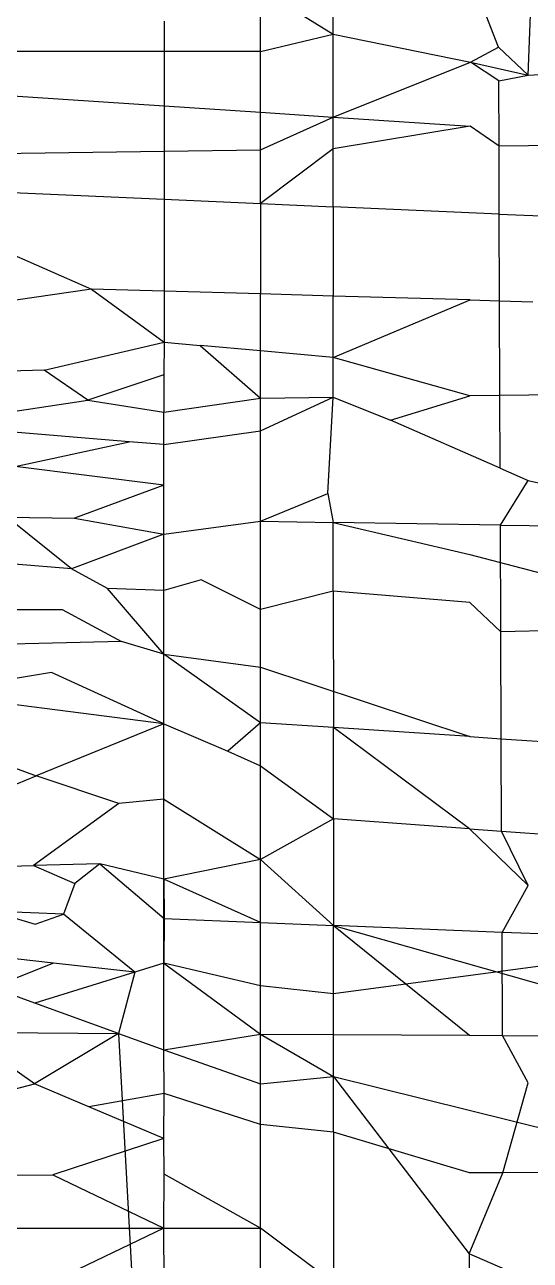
# Model space of a CAD drawing. Header units: inches. Extents: x 17 to 4615, y 5 to 3256.
# Drawn here: x 741.326 to 741.768, y 2590.124 to 2591.204 of the extents above; entities that cross this region are included whole.
import ezdxf

# ---------------------------------------------------------------- set-up
doc = ezdxf.new("R2010")
doc.units = ezdxf.units.IN
doc.header["$MEASUREMENT"] = 0

msp = doc.modelspace()

# ---------------------------------------------------------------- linework, layer by layer
for p, q in [((741.5959, 2591.1961), (741.5959, 2591.263)), ((741.7667, 2591.1603), (741.7705, 2591.263)), ((741.7407, 2591.1849), (741.716, 2591.2482)), ((741.5324, 2591.1809), (741.5324, 2591.2356)), ((741.5324, 2591.2356), (741.5959, 2591.1961)), ((741.4482, 2591.2075), (741.4482, 2591.1809)), ((741.5324, 2591.1809), (741.5959, 2591.1961)), ((741.5959, 2591.1961), (741.716, 2591.1717)), ((741.5959, 2591.1237), (741.5959, 2591.1961)), ((741.4482, 2591.1809), (741.2124, 2591.1809)), ((741.5324, 2591.1809), (741.4482, 2591.1809)), ((741.4482, 2591.1809), (741.4482, 2591.1335)), ((741.5324, 2591.1279), (741.5324, 2591.1809)), ((741.716, 2591.1717), (741.7407, 2591.1849)), ((741.7407, 2591.1849), (741.7667, 2591.1603)), ((741.5959, 2591.1237), (741.716, 2591.1717)), ((741.716, 2591.1717), (741.7667, 2591.1603)), ((741.7409, 2591.1555), (741.716, 2591.1717)), ((741.7667, 2591.1603), (741.9377, 2591.1696)), ((741.7409, 2591.1555), (741.7667, 2591.1603)), ((741.2124, 2591.1491), (741.4482, 2591.1335)), ((741.7411, 2591.0982), (741.7409, 2591.1555)), ((741.4482, 2591.1335), (741.5324, 2591.1279)), ((741.4482, 2591.1335), (741.4482, 2591.0939)), ((741.5324, 2591.0951), (741.5324, 2591.1279)), ((741.5324, 2591.1279), (741.5959, 2591.1237)), ((741.5324, 2591.0951), (741.5959, 2591.1237)), ((741.5959, 2591.1237), (741.7159, 2591.1158)), ((741.5959, 2591.096), (741.5959, 2591.1237)), ((741.7159, 2591.1158), (741.5959, 2591.096)), ((741.7411, 2591.0982), (741.7159, 2591.1158)), ((741.2124, 2591.0904), (741.4482, 2591.0939)), ((741.4482, 2591.0939), (741.5324, 2591.0951)), ((741.4482, 2591.0939), (741.4482, 2591.0518)), ((741.5959, 2591.096), (741.5324, 2591.0481)), ((741.5324, 2591.0481), (741.5324, 2591.0951)), ((741.596, 2591.0453), (741.5959, 2591.096)), ((741.9377, 2591.1011), (741.7411, 2591.0982)), ((741.7413, 2591.0389), (741.7411, 2591.0982)), ((741.2124, 2591.0622), (741.4482, 2591.0518)), ((741.4482, 2591.0518), (741.5324, 2591.0481)), ((741.4482, 2591.0518), (741.4482, 2590.9715)), ((741.5324, 2591.0481), (741.596, 2591.0453)), ((741.5324, 2591.0481), (741.5324, 2590.9691)), ((741.7413, 2591.0389), (741.596, 2591.0453)), ((741.596, 2591.0453), (741.596, 2590.9672)), ((741.7416, 2590.963), (741.7413, 2591.0389)), ((741.7413, 2591.0389), (741.9377, 2591.0303)), ((741.3, 2591.0104), (741.3846, 2590.9733)), ((741.3846, 2590.9733), (741.2124, 2590.9482)), ((741.4482, 2590.9715), (741.3846, 2590.9733)), ((741.3846, 2590.9733), (741.4482, 2590.9268)), ((741.5324, 2590.9691), (741.4482, 2590.9715)), ((741.4482, 2590.9715), (741.4482, 2590.9268)), ((741.5324, 2590.9192), (741.5324, 2590.9691)), ((741.596, 2590.9672), (741.5324, 2590.9691)), ((741.7158, 2590.9638), (741.596, 2590.9672)), ((741.596, 2590.9134), (741.596, 2590.9672)), ((741.596, 2590.9134), (741.7158, 2590.9638)), ((741.7158, 2590.9638), (741.7416, 2590.963)), ((741.7416, 2590.963), (741.7708, 2590.9622)), ((741.7419, 2590.8803), (741.7416, 2590.963)), ((741.3432, 2590.9023), (741.4482, 2590.9268)), ((741.4482, 2590.9268), (741.448, 2590.8982)), ((741.4482, 2590.9268), (741.4796, 2590.924)), ((741.5324, 2590.9192), (741.4796, 2590.924)), ((741.4796, 2590.924), (741.5324, 2590.878)), ((741.5324, 2590.878), (741.5324, 2590.9192)), ((741.596, 2590.9134), (741.5324, 2590.9192)), ((741.7157, 2590.88), (741.596, 2590.9134)), ((741.596, 2590.8787), (741.596, 2590.9134)), ((741.3432, 2590.9023), (741.2383, 2590.8993)), ((741.3815, 2590.8763), (741.3432, 2590.9023)), ((741.448, 2590.8982), (741.3815, 2590.8763)), ((741.448, 2590.8982), (741.448, 2590.8656)), ((741.448, 2590.8656), (741.5324, 2590.878)), ((741.5324, 2590.878), (741.596, 2590.8787)), ((741.5324, 2590.8493), (741.596, 2590.8787)), ((741.5324, 2590.8493), (741.5324, 2590.878)), ((741.5913, 2590.7946), (741.596, 2590.8787)), ((741.596, 2590.8787), (741.6463, 2590.8586)), ((741.6463, 2590.8586), (741.7157, 2590.88)), ((741.7419, 2590.8803), (741.7157, 2590.88)), ((741.9377, 2590.8825), (741.7419, 2590.8803)), ((741.7422, 2590.8166), (741.7419, 2590.8803)), ((741.2383, 2590.8545), (741.3815, 2590.8763)), ((741.3815, 2590.8763), (741.448, 2590.8656)), ((741.448, 2590.8375), (741.448, 2590.8656)), ((741.7422, 2590.8166), (741.6463, 2590.8586)), ((741.4176, 2590.8399), (741.2383, 2590.8545)), ((741.448, 2590.8375), (741.5324, 2590.8493)), ((741.5324, 2590.7703), (741.5324, 2590.8493)), ((741.318, 2590.8181), (741.4176, 2590.8399)), ((741.448, 2590.8375), (741.4176, 2590.8399)), ((741.448, 2590.8018), (741.448, 2590.8375)), ((741.448, 2590.8018), (741.318, 2590.8181)), ((741.7422, 2590.8166), (741.7667, 2590.8059)), ((741.7423, 2590.767), (741.7667, 2590.8059)), ((741.7667, 2590.8059), (741.9535, 2590.7636)), ((741.448, 2590.8018), (741.3697, 2590.7729)), ((741.448, 2590.7591), (741.448, 2590.8018)), ((741.5324, 2590.7703), (741.5913, 2590.7946)), ((741.5913, 2590.7946), (741.5961, 2590.7693)), ((741.3109, 2590.7739), (741.3697, 2590.7729)), ((741.3672, 2590.7287), (741.3109, 2590.7739)), ((741.3697, 2590.7729), (741.448, 2590.7591)), ((741.448, 2590.7591), (741.5324, 2590.7703)), ((741.5324, 2590.7703), (741.5961, 2590.7693)), ((741.5324, 2590.6931), (741.5324, 2590.7703)), ((741.448, 2590.7591), (741.3672, 2590.7287)), ((741.448, 2590.7097), (741.448, 2590.7591)), ((741.5961, 2590.7693), (741.7156, 2590.7412)), ((741.5961, 2590.7093), (741.5961, 2590.7693)), ((741.7423, 2590.767), (741.5961, 2590.7693)), ((741.7427, 2590.6737), (741.7423, 2590.767)), ((741.7423, 2590.767), (741.9535, 2590.7636)), ((741.7156, 2590.7412), (741.9535, 2590.679)), ((741.3672, 2590.7287), (741.3174, 2590.7329)), ((741.3987, 2590.7114), (741.3672, 2590.7287)), ((741.4805, 2590.7191), (741.448, 2590.7097)), ((741.5324, 2590.6931), (741.4805, 2590.7191)), ((741.448, 2590.7097), (741.3987, 2590.7114)), ((741.448, 2590.6542), (741.3987, 2590.7114)), ((741.448, 2590.6542), (741.448, 2590.7097)), ((741.5961, 2590.7093), (741.5324, 2590.6931)), ((741.7156, 2590.6992), (741.5961, 2590.7093)), ((741.5961, 2590.7093), (741.5962, 2590.59)), ((741.7427, 2590.6737), (741.7156, 2590.6992)), ((741.3184, 2590.6931), (741.3589, 2590.6931)), ((741.3589, 2590.6931), (741.4108, 2590.6653)), ((741.5324, 2590.6427), (741.5324, 2590.6931)), ((741.9535, 2590.679), (741.7427, 2590.6737)), ((741.7431, 2590.5802), (741.7427, 2590.6737)), ((741.4108, 2590.6653), (741.2953, 2590.6624)), ((741.448, 2590.6542), (741.4108, 2590.6653)), ((741.448, 2590.5931), (741.448, 2590.6542)), ((741.448, 2590.6542), (741.5324, 2590.6427)), ((741.5324, 2590.5942), (741.448, 2590.6542)), ((741.5324, 2590.5942), (741.5324, 2590.6427)), ((741.5324, 2590.6427), (741.7155, 2590.5821)), ((741.3497, 2590.6381), (741.2383, 2590.6199)), ((741.448, 2590.5931), (741.3497, 2590.6381)), ((741.448, 2590.5931), (741.2383, 2590.6199)), ((741.448, 2590.5931), (741.3363, 2590.5477)), ((741.448, 2590.5273), (741.448, 2590.5931)), ((741.448, 2590.5931), (741.504, 2590.5693)), ((741.5324, 2590.5942), (741.504, 2590.5693)), ((741.5324, 2590.5566), (741.5324, 2590.5942)), ((741.5962, 2590.59), (741.5324, 2590.5942)), ((741.7155, 2590.5821), (741.5962, 2590.59)), ((741.7154, 2590.5015), (741.5962, 2590.59)), ((741.5962, 2590.5101), (741.5962, 2590.59)), ((741.7155, 2590.5821), (741.7431, 2590.5802)), ((741.7434, 2590.4995), (741.7431, 2590.5802)), ((741.7431, 2590.5802), (741.9377, 2590.5673)), ((741.2753, 2590.5704), (741.3363, 2590.5477)), ((741.504, 2590.5693), (741.5324, 2590.5566)), ((741.5324, 2590.5566), (741.5962, 2590.5101)), ((741.5324, 2590.4746), (741.5324, 2590.5566)), ((741.2383, 2590.5077), (741.3363, 2590.5477)), ((741.4085, 2590.5236), (741.3363, 2590.5477)), ((741.4085, 2590.5236), (741.3341, 2590.4693)), ((741.448, 2590.5273), (741.4085, 2590.5236)), ((741.448, 2590.4574), (741.448, 2590.5273)), ((741.448, 2590.5273), (741.5324, 2590.4746)), ((741.5962, 2590.5101), (741.5324, 2590.4746)), ((741.5962, 2590.5101), (741.5963, 2590.417)), ((741.7154, 2590.5015), (741.5962, 2590.5101)), ((741.7154, 2590.5015), (741.7434, 2590.4995)), ((741.7667, 2590.452), (741.7154, 2590.5015)), ((741.7667, 2590.452), (741.7434, 2590.4995)), ((741.7434, 2590.4995), (741.9377, 2590.4855)), ((741.2935, 2590.4682), (741.3341, 2590.4693)), ((741.392, 2590.4708), (741.3341, 2590.4693)), ((741.3341, 2590.4693), (741.37, 2590.4535)), ((741.392, 2590.4708), (741.37, 2590.4535)), ((741.448, 2590.4574), (741.392, 2590.4708)), ((741.392, 2590.4708), (741.4482, 2590.4231)), ((741.5324, 2590.4746), (741.448, 2590.4574)), ((741.5324, 2590.4196), (741.5324, 2590.4746)), ((741.5324, 2590.4746), (741.5963, 2590.417)), ((741.448, 2590.3841), (741.448, 2590.4574)), ((741.5324, 2590.4196), (741.448, 2590.4574)), ((741.448, 2590.4574), (741.4482, 2590.4231)), ((741.37, 2590.4535), (741.3603, 2590.4267)), ((741.7437, 2590.4109), (741.7667, 2590.452)), ((741.3603, 2590.4267), (741.2976, 2590.4293)), ((741.2976, 2590.4293), (741.3353, 2590.418)), ((741.3353, 2590.418), (741.3603, 2590.4267)), ((741.4227, 2590.3762), (741.3603, 2590.4267)), ((741.4482, 2590.4231), (741.448, 2590.3841)), ((741.4482, 2590.4231), (741.5324, 2590.4196)), ((741.5324, 2590.3642), (741.5324, 2590.4196)), ((741.5324, 2590.4196), (741.5963, 2590.417)), ((741.5963, 2590.417), (741.9377, 2590.3197)), ((741.5963, 2590.417), (741.7153, 2590.3209)), ((741.5963, 2590.3572), (741.5963, 2590.417)), ((741.7437, 2590.4109), (741.5963, 2590.417)), ((741.9377, 2590.4029), (741.5963, 2590.3572)), ((741.7441, 2590.3208), (741.7437, 2590.4109)), ((741.9377, 2590.4029), (741.7437, 2590.4109)), ((741.3514, 2590.3841), (741.2653, 2590.3935)), ((741.3514, 2590.3841), (741.2978, 2590.3626)), ((741.4227, 2590.3762), (741.3514, 2590.3841)), ((741.448, 2590.3841), (741.4227, 2590.3762)), ((741.448, 2590.3083), (741.448, 2590.3841)), ((741.5324, 2590.3642), (741.448, 2590.3841)), ((741.448, 2590.3841), (741.5324, 2590.3219)), ((741.4227, 2590.3762), (741.335, 2590.3491)), ((741.4227, 2590.3762), (741.4083, 2590.3226)), ((741.335, 2590.3491), (741.2978, 2590.3626)), ((741.5324, 2590.3219), (741.5324, 2590.3642)), ((741.5963, 2590.3572), (741.5324, 2590.3642)), ((741.4083, 2590.3226), (741.335, 2590.3491)), ((741.5963, 2590.3216), (741.5963, 2590.3572)), ((741.271, 2590.3234), (741.4083, 2590.3226)), ((741.3349, 2590.2785), (741.271, 2590.3234)), ((741.4083, 2590.3226), (741.3349, 2590.2785)), ((741.4083, 2590.3226), (741.448, 2590.3083)), ((741.4083, 2590.3226), (741.4216, 2590.0796)), ((741.448, 2590.3083), (741.5324, 2590.3219)), ((741.5324, 2590.2784), (741.5324, 2590.3219)), ((741.5324, 2590.3219), (741.5963, 2590.3216)), ((741.5324, 2590.3219), (741.5963, 2590.2849)), ((741.5963, 2590.2849), (741.5963, 2590.3216)), ((741.5963, 2590.3216), (741.7153, 2590.3209)), ((741.7153, 2590.3209), (741.7441, 2590.3208)), ((741.7667, 2590.2794), (741.7441, 2590.3208)), ((741.7441, 2590.3208), (741.9377, 2590.3197)), ((741.4482, 2590.2699), (741.448, 2590.3083)), ((741.448, 2590.3083), (741.5324, 2590.2784)), ((741.5324, 2590.2784), (741.5963, 2590.2849)), ((741.5963, 2590.2849), (741.9324, 2590.2016)), ((741.5963, 2590.2849), (741.7151, 2590.1297)), ((741.5964, 2590.2363), (741.5963, 2590.2849)), ((741.2383, 2590.253), (741.3349, 2590.2785)), ((741.3824, 2590.2584), (741.3349, 2590.2785)), ((741.5324, 2590.2429), (741.5324, 2590.2784)), ((741.7445, 2590.2007), (741.7667, 2590.2794)), ((741.4482, 2590.2699), (741.3824, 2590.2584)), ((741.448, 2590.2307), (741.4482, 2590.2699)), ((741.5324, 2590.2429), (741.4482, 2590.2699)), ((741.448, 2590.2307), (741.3824, 2590.2584)), ((741.5964, 2590.2363), (741.5324, 2590.2429)), ((741.5324, 2590.1523), (741.5324, 2590.2429)), ((741.448, 2590.2307), (741.3509, 2590.199)), ((741.4482, 2590.1994), (741.448, 2590.2307)), ((741.7152, 2590.2006), (741.5964, 2590.2363)), ((741.5964, 2590.2363), (741.5964, 2590.1046)), ((741.298, 2590.1987), (741.3509, 2590.199)), ((741.3509, 2590.199), (741.448, 2590.1523)), ((741.448, 2590.1523), (741.4482, 2590.1994)), ((741.5324, 2590.1523), (741.4482, 2590.1994)), ((741.7151, 2590.1297), (741.7445, 2590.2007)), ((741.7445, 2590.2007), (741.7152, 2590.2006)), ((741.9324, 2590.2016), (741.7445, 2590.2007)), ((741.2124, 2590.1523), (741.448, 2590.1523)), ((741.448, 2590.1523), (741.3509, 2590.1057)), ((741.4482, 2590.1053), (741.448, 2590.1523)), ((741.448, 2590.1523), (741.5324, 2590.1523)), ((741.5324, 2590.1049), (741.5324, 2590.1523)), ((741.5964, 2590.1046), (741.5324, 2590.1523)), ((741.7667, 2590.1073), (741.7151, 2590.1297)), ((741.7151, 2590.1297), (741.7151, 2590.104))]:
    msp.add_line(p, q)

doc.saveas('drawing.dxf')
